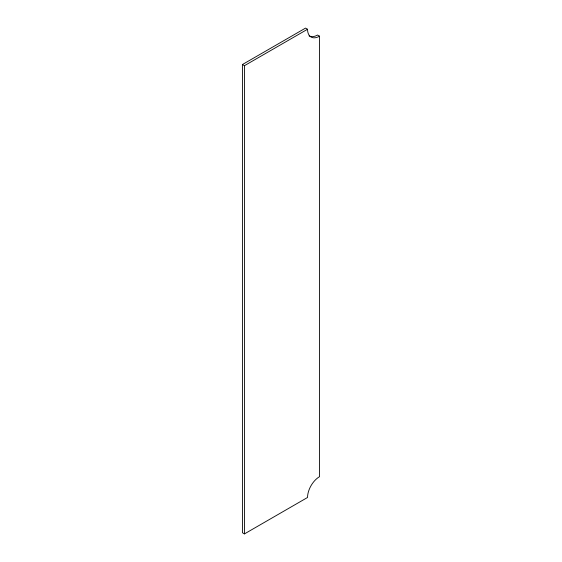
<?xml version="1.0" encoding="UTF-8"?>
<svg xmlns="http://www.w3.org/2000/svg" width="562" height="562" viewBox="0 0 562 562"><rect width="100%" height="100%" fill="white"/><g stroke="black" fill="none" stroke-linecap="round" stroke-linejoin="round"><path stroke-width="0.84" d="M242.44 64.525L305.538 28.1L307.54 29.259A16.993 9.814 -60 0 0 319.56 36.193L319.56 476.66A16.993 9.814 -60 0 0 307.54 497.475L244.449 533.9L242.44 532.741L242.44 64.525L244.449 65.684L307.54 29.259M319.56 36.193L317.551 35.041A16.993 9.814 -60 0 1 309.058 35.884M244.449 65.684L244.449 533.9"/></g></svg>
